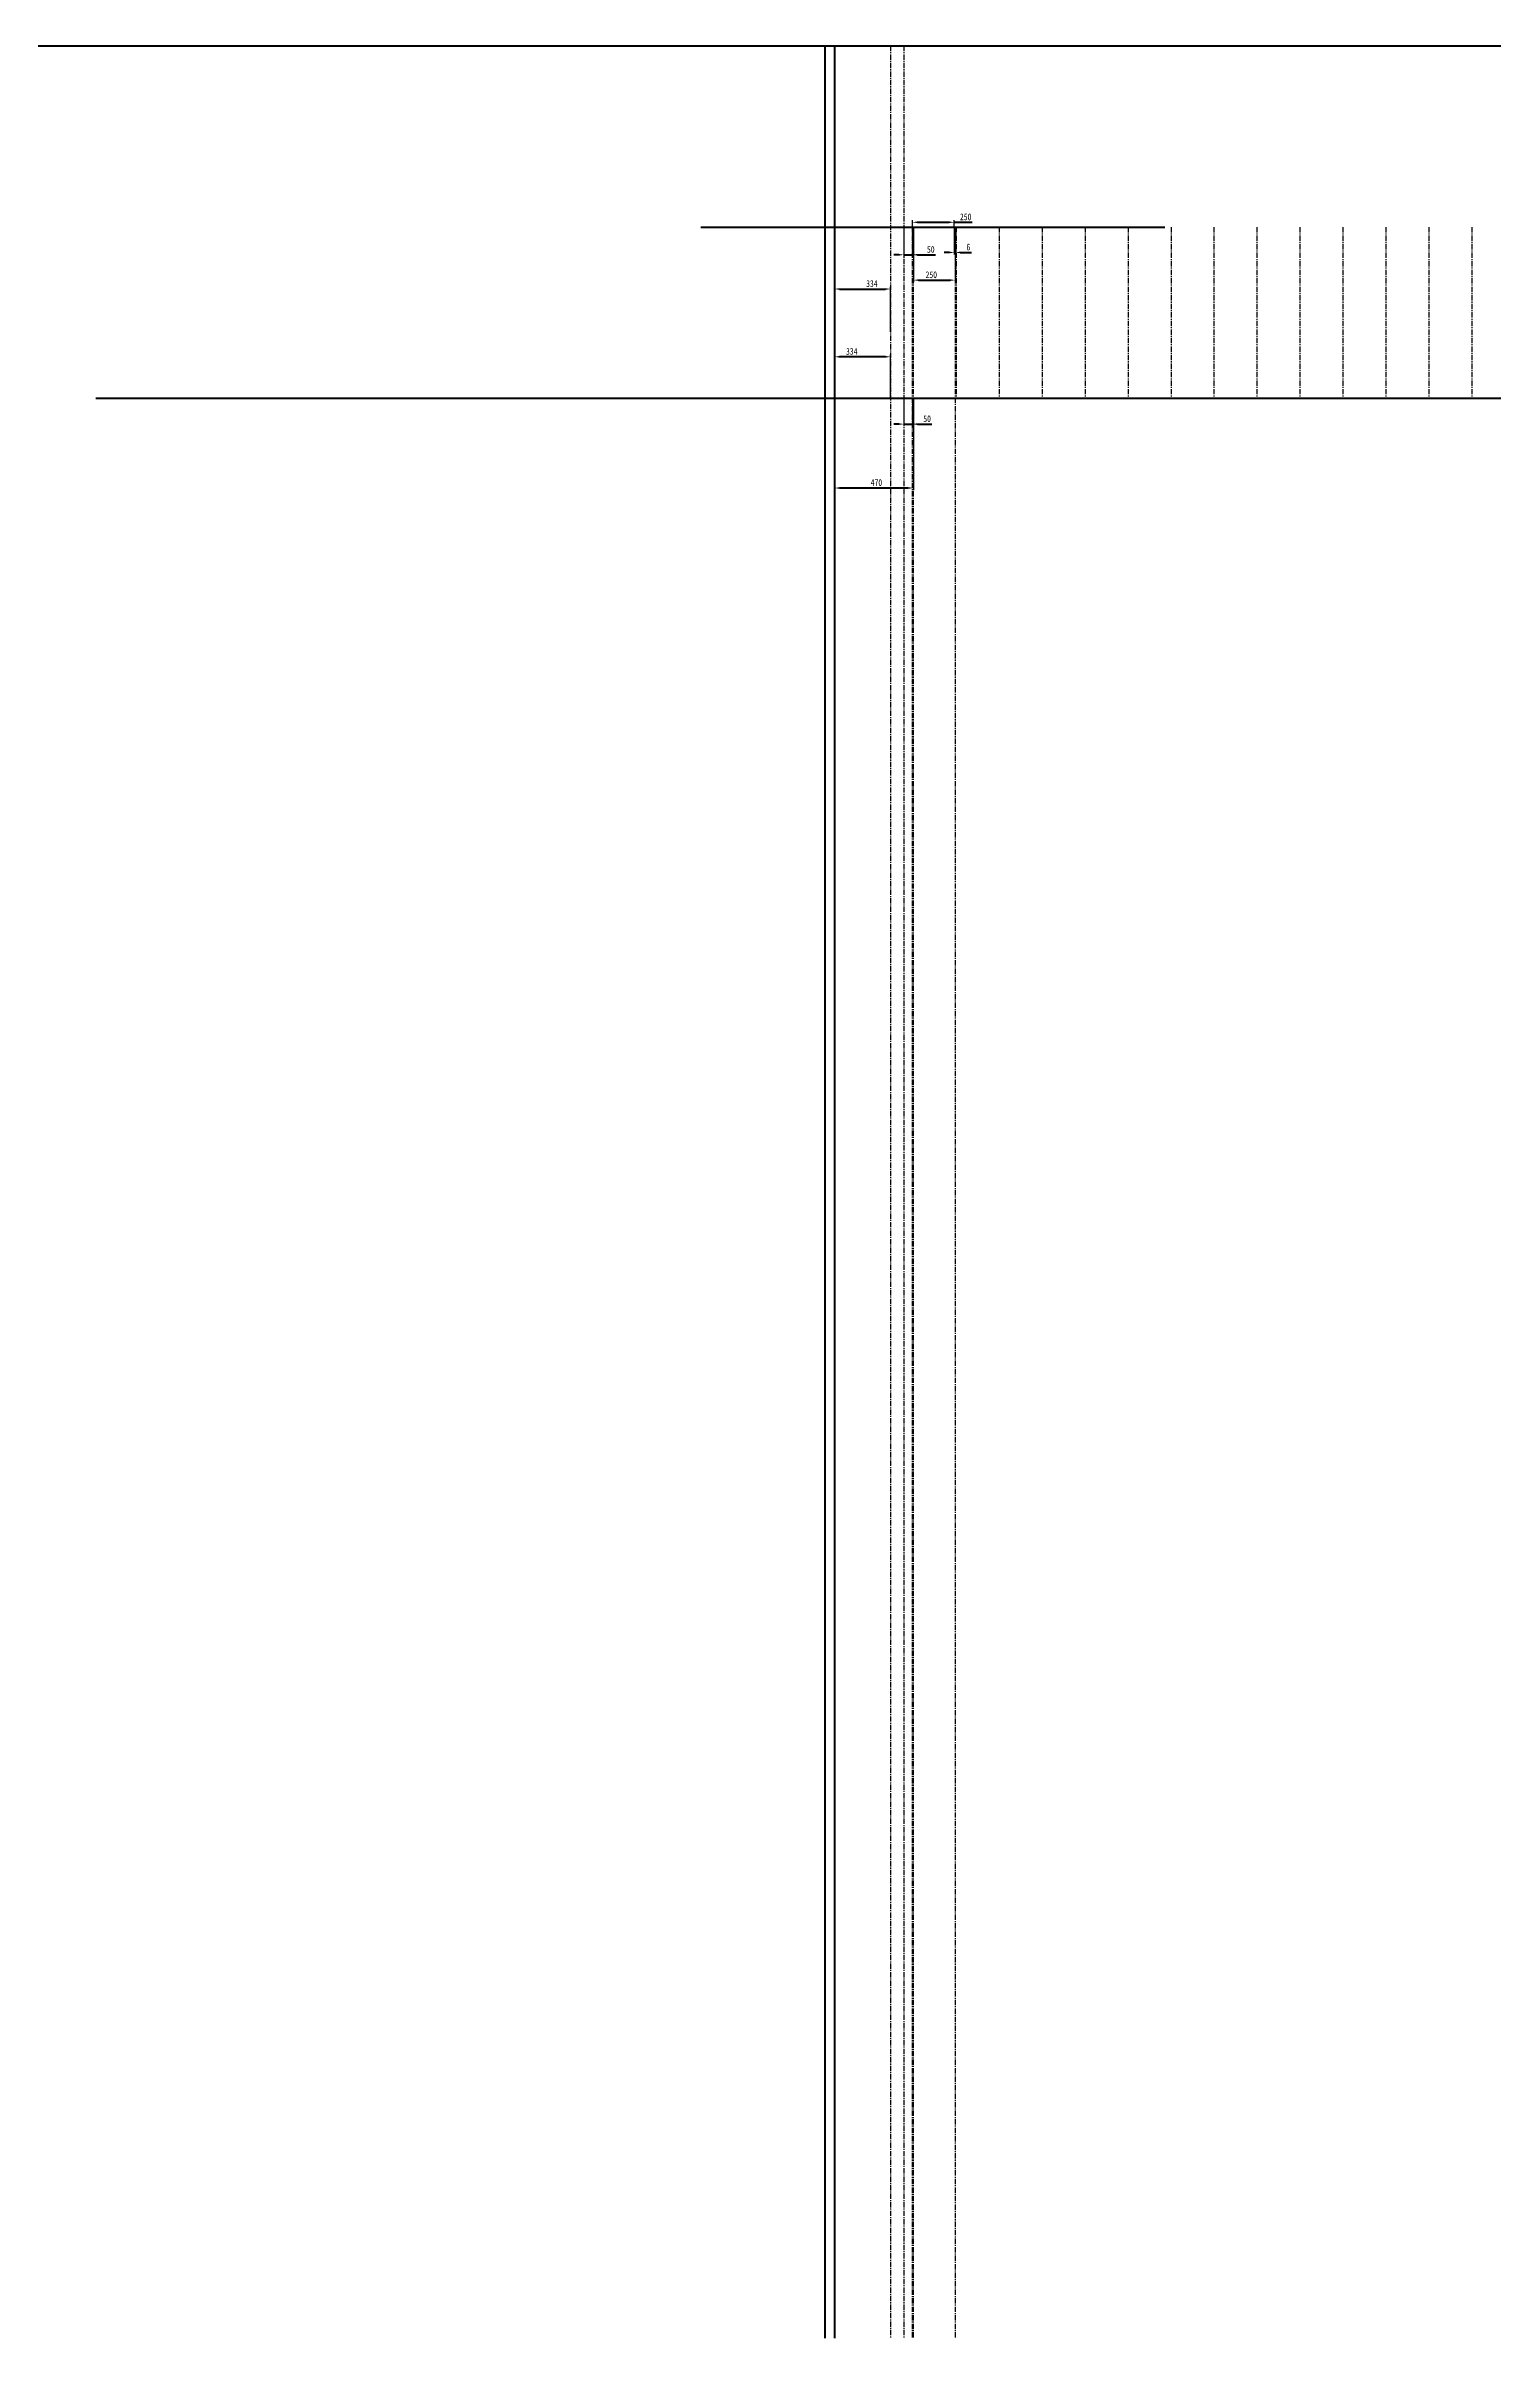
# Model space of a CAD drawing. Header units: millimetres. Extents: x 23903 to 90356, y -5632 to 81432.
# Drawn here: x 43379 to 52006, y -5632 to 8031 of the extents above; entities that cross this region are included whole.
import ezdxf

# ---------------------------------------------------------------- set-up
doc = ezdxf.new("R2010")
doc.units = ezdxf.units.MM
doc.linetypes.add('CENTER', pattern=[50.8, 31.75, -6.35, 6.35, -6.35])
doc.linetypes.add('PHANTOM2', pattern=[31.75, 15.875, -3.175, 3.175, -3.175, 3.175, -3.175])
doc.layers.get('0').update_dxf_attribs({"lineweight": 60})
doc.layers.get('DEFPOINTS').update_dxf_attribs({"color": 6, "linetype": 'PHANTOM2', "lineweight": 25})
doc.layers.add('DD', color=4, linetype='CENTER', lineweight=25)
doc.styles.add('HZ', font='SIMFANG.TTF', dxfattribs={"width": 0.7})
doc.dimstyles.new('ISO-25$0', dxfattribs={"dimscale": 10, "dimtxt": 4, "dimasz": 3, "dimexe": 1.25, "dimexo": 0, "dimgap": 1.2, "dimtad": 1, "dimdec": 0, "dimtxsty": 'HZ', "dimcen": 0, "dimclrd": 256, "dimclrt": 256, "dimadec": 0, "dimazin": 0, "dimtfac": 1, "dimtdec": 0, "dimtmove": 0, "dimatfit": 2, "dimfxl": 1, "dimlwd": -1, "dimarcsym": 0})

# ---------------------------------------------------------------- blocks, each defined once
blk = doc.blocks.new('*D3')
at = {"color": 0, "lineweight": -2}
for p, q in [((48080, 6327), (48080, 6595)), ((48414, 6327), (48414, 6595))]:
    blk.add_line(p, q, dxfattribs=at)
blk.add_line((48110, 6582), (48384, 6582))
for points in [[(48110, 6587), (48110, 6577), (48080, 6582)], [(48384, 6587), (48384, 6577), (48414, 6582)]]:
    blk.add_solid(points)
at = {"layer": 'DEFPOINTS', "color": 0}
for p in [(48414, 6582), (48080, 6327), (48414, 6327)]:
    blk.add_point(p, dxfattribs=at)
at = {"insert": (48303, 6614), "char_height": 40, "attachment_point": 5, "style": 'HZ'}
blk.add_mtext('334', dxfattribs=at)
blk = doc.blocks.new('*D4')
at = {"color": 0, "lineweight": -2}
for p, q in [((48494, 6951), (48494, 6774)), ((48544, 6951), (48544, 6774))]:
    blk.add_line(p, q, dxfattribs=at)
for p, q in [((48464, 6786), (48434, 6786)), ((48494, 6786), (48544, 6786)), ((48574, 6786), (48683, 6786))]:
    blk.add_line(p, q)
for points in [[(48464, 6791), (48464, 6781), (48494, 6786)], [(48574, 6791), (48574, 6781), (48544, 6786)]]:
    blk.add_solid(points)
at = {"layer": 'DEFPOINTS', "color": 0}
for p in [(48494, 6951), (48544, 6951), (48494, 6786)]:
    blk.add_point(p, dxfattribs=at)
at = {"insert": (48654, 6818), "char_height": 40, "attachment_point": 5, "style": 'HZ'}
blk.add_mtext('50', dxfattribs=at)
blk = doc.blocks.new('*D5')
at = {"color": 0, "lineweight": -2}
for p, q in [((48544, 6951), (48544, 6993)), ((48794, 6951), (48794, 6993))]:
    blk.add_line(p, q, dxfattribs=at)
for p, q in [((48574, 6980), (48764, 6980)), ((48794, 6980), (48901, 6980))]:
    blk.add_line(p, q)
for points in [[(48574, 6985), (48574, 6975), (48544, 6980)], [(48764, 6985), (48764, 6975), (48794, 6980)]]:
    blk.add_solid(points)
at = {"layer": 'DEFPOINTS', "color": 0}
for p in [(48794, 6980), (48544, 6951), (48794, 6951)]:
    blk.add_point(p, dxfattribs=at)
at = {"insert": (48862, 7012), "char_height": 40, "attachment_point": 5, "style": 'HZ'}
blk.add_mtext('250', dxfattribs=at)
blk = doc.blocks.new('*D6')
at = {"color": 0, "lineweight": -2}
for p, q in [((48794, 6951), (48794, 6788)), ((48800, 6951), (48800, 6788))]:
    blk.add_line(p, q, dxfattribs=at)
for p, q in [((48764, 6800), (48734, 6800)), ((48794, 6800), (48800, 6800)), ((48830, 6800), (48896, 6800))]:
    blk.add_line(p, q)
for points in [[(48764, 6805), (48764, 6795), (48794, 6800)], [(48830, 6805), (48830, 6795), (48800, 6800)]]:
    blk.add_solid(points)
at = {"layer": 'DEFPOINTS', "color": 0}
for p in [(48794, 6951), (48800, 6951), (48794, 6800)]:
    blk.add_point(p, dxfattribs=at)
at = {"insert": (48878, 6832), "char_height": 40, "attachment_point": 5, "style": 'HZ'}
blk.add_mtext('6', dxfattribs=at)
blk = doc.blocks.new('*D7')
at = {"color": 0, "lineweight": -2}
for p, q in [((48550, 6951), (48550, 6622)), ((48800, 6951), (48800, 6622))]:
    blk.add_line(p, q, dxfattribs=at)
blk.add_line((48580, 6635), (48770, 6635))
for points in [[(48580, 6640), (48580, 6630), (48550, 6635)], [(48770, 6640), (48770, 6630), (48800, 6635)]]:
    blk.add_solid(points)
at = {"layer": 'DEFPOINTS', "color": 0}
for p in [(48550, 6951), (48800, 6951), (48800, 6635)]:
    blk.add_point(p, dxfattribs=at)
at = {"insert": (48657, 6667), "char_height": 40, "attachment_point": 5, "style": 'HZ'}
blk.add_mtext('250', dxfattribs=at)
blk = doc.blocks.new('*D9')
at = {"color": 0, "lineweight": -2}
for p, q in [((48494, 5932), (48494, 5765)), ((48544, 5932), (48544, 5765))]:
    blk.add_line(p, q, dxfattribs=at)
for p, q in [((48464, 5777), (48434, 5777)), ((48494, 5777), (48544, 5777)), ((48574, 5777), (48661, 5777))]:
    blk.add_line(p, q)
for points in [[(48464, 5782), (48464, 5772), (48494, 5777)], [(48574, 5782), (48574, 5772), (48544, 5777)]]:
    blk.add_solid(points)
at = {"layer": 'DEFPOINTS', "color": 0}
for p in [(48494, 5932), (48544, 5932), (48494, 5777)]:
    blk.add_point(p, dxfattribs=at)
at = {"insert": (48632, 5809), "char_height": 40, "attachment_point": 5, "style": 'HZ'}
blk.add_mtext('50', dxfattribs=at)
blk = doc.blocks.new('*D10')
at = {"color": 0, "lineweight": -2}
for p, q in [((48080, 5932), (48080, 6191)), ((48414, 5932), (48414, 6191))]:
    blk.add_line(p, q, dxfattribs=at)
blk.add_line((48384, 6178), (48110, 6178))
for points in [[(48110, 6183), (48110, 6173), (48080, 6178)], [(48384, 6183), (48384, 6173), (48414, 6178)]]:
    blk.add_solid(points)
at = {"layer": 'DEFPOINTS', "color": 0}
for p in [(48080, 6178), (48080, 5932), (48414, 5932)]:
    blk.add_point(p, dxfattribs=at)
at = {"insert": (48183, 6210), "char_height": 40, "attachment_point": 5, "style": 'HZ'}
blk.add_mtext('334', dxfattribs=at)
blk = doc.blocks.new('*D13')
at = {"color": 0, "lineweight": -2}
for p, q in [((48080, 5932), (48080, 5384)), ((48550, 5932), (48550, 5384))]:
    blk.add_line(p, q, dxfattribs=at)
blk.add_line((48520, 5396), (48110, 5396))
for points in [[(48110, 5401), (48110, 5391), (48080, 5396)], [(48520, 5401), (48520, 5391), (48550, 5396)]]:
    blk.add_solid(points)
at = {"layer": 'DEFPOINTS', "color": 0}
for p in [(48080, 5932), (48550, 5932), (48080, 5396)]:
    blk.add_point(p, dxfattribs=at)
at = {"insert": (48330, 5428), "char_height": 40, "attachment_point": 5, "style": 'HZ'}
blk.add_mtext('470', dxfattribs=at)

msp = doc.modelspace()

# ---------------------------------------------------------------- linework, layer by layer
for p, q in [((30698.6, 8031.5), (90355.6, 8031.5)), ((48022.3, 8031.5), (48022.3, -5631.6)), ((48080.3, 8031.5), (48080.3, -5631.6)), ((47282.6, 6951.3), (50049.7, 6951.3)), ((43677.6, 5931.8), (59768.3, 5931.8))]:
    msp.add_line(p, q)
at = {"layer": 'DD'}
for p, q in [((48414.3, 8031.5), (48414.3, -5631.6)), ((48493.8, 8031.5), (48493.8, -5631.6)), ((48543.8, 6951.3), (48543.8, -5631.6)), ((48549.8, 6951.3), (48549.8, -5631.6)), ((48799.8, 6951.3), (48799.8, -5631.6)), ((48805.8, 6951.3), (48805.8, 5931.8)), ((49061.8, 6951.3), (49061.8, 5931.8)), ((49317.8, 6951.3), (49317.8, 5931.8)), ((49573.8, 6951.3), (49573.8, 5931.8)), ((49829.8, 6951.3), (49829.8, 5931.8)), ((50085.8, 6951.3), (50085.8, 5931.8)), ((50341.8, 6951.3), (50341.8, 5931.8)), ((50597.8, 6951.3), (50597.8, 5931.8)), ((50853.8, 6951.3), (50853.8, 5931.8)), ((51109.8, 6951.3), (51109.8, 5931.8)), ((51365.8, 6951.3), (51365.8, 5931.8)), ((51621.8, 6951.3), (51621.8, 5931.8)), ((51877.8, 6951.3), (51877.8, 5931.8))]:
    msp.add_line(p, q, dxfattribs=at)

# ---------------------------------------------------------------- dimensions: what is measured, and where the dimension line sits
for base, p1, p2, picture, middle in [((48793.8, 6980.1), (48543.8, 6951.3), (48793.8, 6951.3), '*D5', (48862.2, 6980.1)), ((48493.8, 6786.2), (48543.8, 6951.3), (48493.8, 6951.3), '*D4', (48654.4, 6786.2)), ((48799.8, 6634.5), (48549.8, 6951.3), (48799.8, 6951.3), '*D7', (48657.2, 6634.5)), ((48793.8, 6800.3), (48799.8, 6951.3), (48793.8, 6951.3), '*D6', (48878.1, 6800.3)), ((48414.3, 6582.2), (48080.3, 6327), (48414.3, 6327), '*D3', (48302.7, 6582.2)), ((48080.3, 6178.1), (48414.3, 5931.8), (48080.3, 5931.8), '*D10', (48182.9, 6178.1)), ((48080.3358679, 5396.2539121), (48549.8358679, 5931.8163933), (48080.3358679, 5931.8163933), '*D13', (48329.6639773, 5396.2539121)), ((48493.8, 5777.3), (48543.8, 5931.8), (48493.8, 5931.8), '*D9', (48632.3, 5777.3))]:
    dim = msp.add_linear_dim(base=base, p1=p1, p2=p2, dimstyle='ISO-25$0')
    dim.commit()
    dim.dimension.update_dxf_attribs({"geometry": picture, "text_midpoint": middle, "dimtype": 160})

doc.saveas('drawing.dxf')
